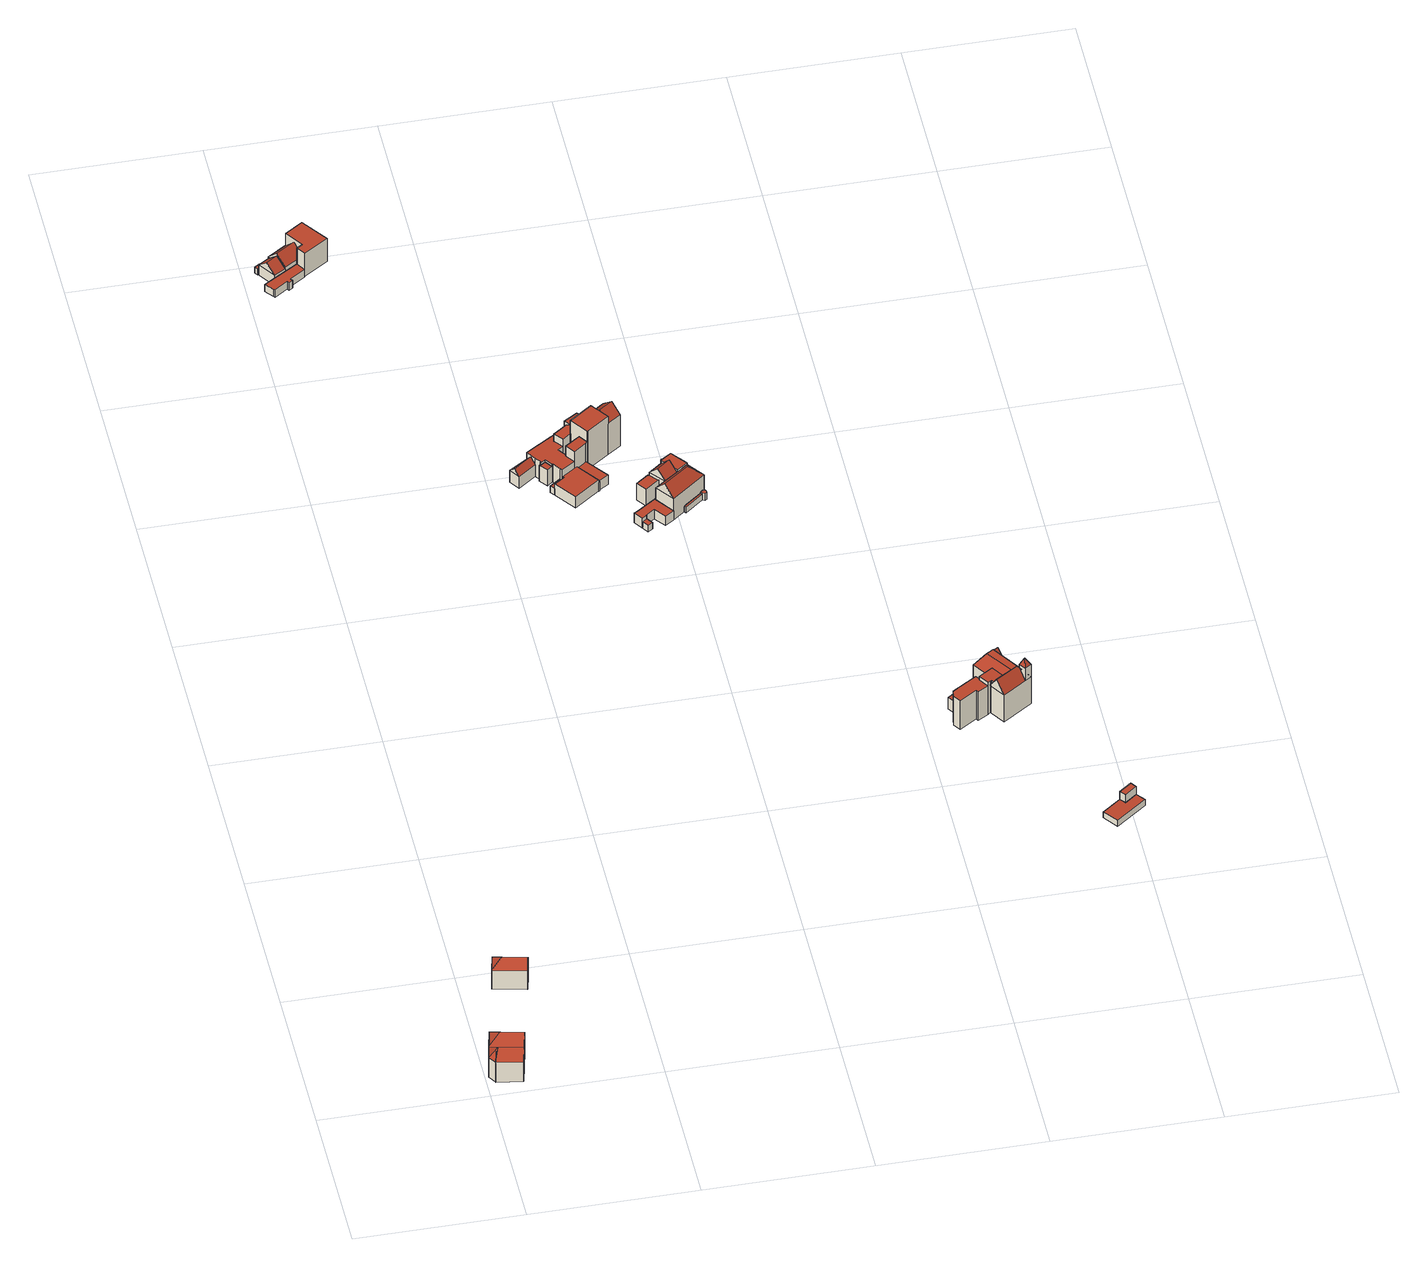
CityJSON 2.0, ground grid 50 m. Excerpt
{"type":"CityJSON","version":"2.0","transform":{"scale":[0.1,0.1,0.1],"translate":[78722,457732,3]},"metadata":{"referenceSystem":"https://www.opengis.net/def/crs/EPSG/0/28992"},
"CityObjects":{
"building1":{"type":"Building","children":["building1-1","building1-2"]},
"building1-1":{"type":"BuildingPart","attributes":{"RelativeEavesHeight":7.46,"AbsoluteEavesHeight":14.01,"RelativeRidgeHeight":10.33,"AbsoluteRidgeHeight":16.88,"roofType":"1130"},"parents":["building1"],"geometry":[{"type":"Solid","lod":"2","boundaries":[[[[0,1,2,3]],[[1,4,5,2]],[[4,6,7,5]],[[6,0,3,7]],[[4,1,8]],[[0,6,9]],[[1,0,9,8]],[[6,4,8,9]],[[3,2,5,7]]]],"semantics":{"surfaces":[{"type":"WallSurface"},{"type":"RoofSurface","Slope":12.18,"Direction":284.38},{"type":"RoofSurface","Slope":46.91,"Direction":190.62},{"type":"RoofSurface","Slope":47.16,"Direction":12.18},{"type":"GroundSurface"}],"values":[[0,0,0,0,1,0,2,3,4]]}}]},
"building1-2":{"type":"BuildingPart","attributes":{"RelativeEavesHeight":7.46,"AbsoluteEavesHeight":14.01,"RelativeRidgeHeight":10.32,"AbsoluteRidgeHeight":16.88,"roofType":"1120"},"parents":["building1"],"geometry":[{"type":"Solid","lod":"2","boundaries":[[[[1,10,11,12]],[[10,13,14,11]],[[13,4,15,14]],[[4,1,12,15]],[[10,1,8]],[[13,10,8]],[[4,13,8]],[[1,4,8]],[[12,11,14,15]]]],"semantics":{"surfaces":[{"type":"WallSurface"},{"type":"RoofSurface","Slope":44.11,"Direction":236.76},{"type":"RoofSurface","Slope":43.98,"Direction":283.7},{"type":"RoofSurface","Slope":48.09,"Direction":12.99},{"type":"RoofSurface","Slope":-12.18,"Direction":104.39},{"type":"GroundSurface"}],"values":[[0,0,0,0,1,2,3,4,5]]}}]},
"building2":{"type":"Building","attributes":{"RelativeEavesHeight":7.62,"AbsoluteEavesHeight":14.01,"RelativeRidgeHeight":10.49,"AbsoluteRidgeHeight":16.88,"roofType":"1130"},"geometry":[{"type":"Solid","lod":"2","boundaries":[[[[6,13,16,17]],[[13,18,19,16]],[[18,20,21,19]],[[20,6,17,21]],[[18,13,22]],[[6,20,23]],[[13,6,23,22]],[[20,18,22,23]],[[17,16,19,21]]]],"semantics":{"surfaces":[{"type":"WallSurface"},{"type":"RoofSurface","Slope":47.84,"Direction":282.99},{"type":"RoofSurface","Slope":47.84,"Direction":192.99},{"type":"RoofSurface","Slope":47.84,"Direction":12.99},{"type":"GroundSurface"}],"values":[[0,0,0,0,1,0,2,3,4]]}}]},
"building3":{"type":"Building","attributes":{"RelativeEavesHeight":7.11,"AbsoluteEavesHeight":13.44,"RelativeRidgeHeight":9.76,"AbsoluteRidgeHeight":16.09,"roofType":"1130"},"geometry":[{"type":"Solid","lod":"2","boundaries":[[[[24,25,26,27]],[[25,28,29,26]],[[28,30,31,29]],[[30,24,27,31]],[[28,25,32]],[[24,30,33]],[[25,24,33,32]],[[30,28,32,33]],[[27,26,29,31]]]],"semantics":{"surfaces":[{"type":"WallSurface"},{"type":"RoofSurface","Slope":46.06,"Direction":282.99},{"type":"RoofSurface","Slope":46.05,"Direction":193.01},{"type":"RoofSurface","Slope":46.05,"Direction":13.07},{"type":"GroundSurface"}],"values":[[0,0,0,0,1,0,2,3,4]]}}]},
"building4":{"type":"Building","children":["building4-1","building4-2","building4-3","building4-4","building4-5"]},
"building4-1":{"type":"BuildingPart","attributes":{"RelativeEavesHeight":8.69,"AbsoluteEavesHeight":11.76,"RelativeRidgeHeight":8.69,"AbsoluteRidgeHeight":11.76,"roofType":"1000"},"parents":["building4"],"geometry":[{"type":"Solid","lod":"2","boundaries":[[[[34,35,36,37]],[[35,38,39,36]],[[38,40,41,39]],[[40,42,43,41]],[[42,44,45,43]],[[44,34,37,45]],[[44,42,40,38,35,34]],[[37,36,39,41,43,45]]]],"semantics":{"surfaces":[{"type":"WallSurface"},{"type":"RoofSurface","Slope":90,"Direction":272.01},{"type":"GroundSurface"}],"values":[[0,0,0,0,0,0,1,2]]}}]},
"building4-2":{"type":"BuildingPart","attributes":{"RelativeEavesHeight":2.76,"AbsoluteEavesHeight":5.76,"RelativeRidgeHeight":2.76,"AbsoluteRidgeHeight":5.76,"roofType":"1000"},"parents":["building4"],"geometry":[{"type":"Solid","lod":"2","boundaries":[[[[46,47,48,49]],[[47,50,51,48]],[[50,52,53,51]],[[52,54,55,53]],[[54,56,57,55]],[[56,58,59,57]],[[58,60,61,59]],[[60,62,63,61]],[[62,64,65,63]],[[64,46,49,65]],[[64,62,60,58,56,54,52,50,47,46]],[[49,48,51,53,55,57,59,61,63,65]]]],"semantics":{"surfaces":[{"type":"WallSurface"},{"type":"RoofSurface","Slope":90,"Direction":168.63},{"type":"GroundSurface"}],"values":[[0,0,0,0,0,0,0,0,0,0,1,2]]}}]},
"building4-3":{"type":"BuildingPart","attributes":{"RelativeEavesHeight":3.76,"AbsoluteEavesHeight":6.76,"RelativeRidgeHeight":6.65,"AbsoluteRidgeHeight":9.65,"roofType":"1030"},"parents":["building4"],"geometry":[{"type":"Solid","lod":"2","boundaries":[[[[66,67,65,68]],[[67,69,70,65]],[[69,71,72,70]],[[71,66,68,72]],[[69,67,73]],[[66,71,74]],[[67,66,74,73]],[[71,69,73,74]],[[68,65,70,72]]]],"semantics":{"surfaces":[{"type":"WallSurface"},{"type":"RoofSurface","Slope":47.6,"Direction":148.15},{"type":"RoofSurface","Slope":47.63,"Direction":327.04},{"type":"GroundSurface"}],"values":[[0,0,0,0,0,0,1,2,3]]}}]},
"building4-4":{"type":"BuildingPart","attributes":{"RelativeEavesHeight":4.23,"AbsoluteEavesHeight":7.26,"RelativeRidgeHeight":7.7,"AbsoluteRidgeHeight":10.73,"roofType":"1030"},"parents":["building4"],"geometry":[{"type":"Solid","lod":"2","boundaries":[[[[75,76,77,72]],[[76,78,79,77]],[[78,80,68,79]],[[80,75,72,68]],[[78,76,81]],[[75,80,82]],[[76,75,82,81]],[[80,78,81,82]],[[72,77,79,68]]]],"semantics":{"surfaces":[{"type":"WallSurface"},{"type":"RoofSurface","Slope":43.28,"Direction":327.02},{"type":"RoofSurface","Slope":43.26,"Direction":148.12},{"type":"GroundSurface"}],"values":[[0,0,0,0,0,0,1,2,3]]}}]},
"building4-5":{"type":"BuildingPart","attributes":{"RelativeEavesHeight":2.37,"AbsoluteEavesHeight":5.44,"RelativeRidgeHeight":2.37,"AbsoluteRidgeHeight":5.44,"roofType":"1000"},"parents":["building4"],"geometry":[{"type":"Solid","lod":"2","boundaries":[[[[83,84,85,86]],[[84,87,88,85]],[[87,89,90,88]],[[89,91,92,90]],[[91,83,86,92]],[[91,89,87,84,83]],[[86,85,88,90,92]]]],"semantics":{"surfaces":[{"type":"WallSurface"},{"type":"RoofSurface","Slope":90,"Direction":287.16},{"type":"GroundSurface"}],"values":[[0,0,0,0,0,1,2]]}}]},
"building5":{"type":"Building","children":["building5-1","building5-2","building5-3","building5-4","building5-5","building5-6","building5-7","building5-8","building5-9","building5-10","building5-11","building5-12"]},
"building5-1":{"type":"BuildingPart","attributes":{"RelativeEavesHeight":7.1,"AbsoluteEavesHeight":10.52,"RelativeRidgeHeight":9.72,"AbsoluteRidgeHeight":13.14,"roofType":"1130"},"parents":["building5"],"geometry":[{"type":"Solid","lod":"2","boundaries":[[[[93,94,95,96]],[[94,97,98,95]],[[97,99,100,98]],[[99,93,96,100]],[[97,94,101]],[[93,99,102]],[[94,93,102,101]],[[99,97,101,102]],[[96,95,98,100]]]],"semantics":{"surfaces":[{"type":"WallSurface"},{"type":"RoofSurface","Slope":38.98,"Direction":56.83},{"type":"RoofSurface","Slope":39.27,"Direction":327.24},{"type":"RoofSurface","Slope":39.27,"Direction":144.82},{"type":"GroundSurface"}],"values":[[0,0,0,0,1,0,2,3,4]]}}]},
"building5-2":{"type":"BuildingPart","attributes":{"RelativeEavesHeight":10.49,"AbsoluteEavesHeight":14.02,"RelativeRidgeHeight":10.49,"AbsoluteRidgeHeight":14.02,"roofType":"1000"},"parents":["building5"],"geometry":[{"type":"Solid","lod":"2","boundaries":[[[[103,104,105,106]],[[104,107,108,105]],[[107,109,110,108]],[[109,111,112,110]],[[111,103,106,112]],[[111,109,107,104,103]],[[106,105,108,110,112]]]],"semantics":{"surfaces":[{"type":"WallSurface"},{"type":"RoofSurface","Slope":90,"Direction":284.04},{"type":"GroundSurface"}],"values":[[0,0,0,0,0,1,2]]}}]},
"building5-3":{"type":"BuildingPart","attributes":{"RelativeEavesHeight":4.37,"AbsoluteEavesHeight":7.76,"RelativeRidgeHeight":6.28,"AbsoluteRidgeHeight":9.67,"roofType":"1030"},"parents":["building5"],"geometry":[{"type":"Solid","lod":"2","boundaries":[[[[113,114,115,116]],[[114,117,118,115]],[[117,119,120,118]],[[119,113,116,120]],[[117,114,121]],[[113,119,122]],[[114,113,122,121]],[[119,117,121,122]],[[116,115,118,120]]]],"semantics":{"surfaces":[{"type":"WallSurface"},{"type":"RoofSurface","Slope":42.92,"Direction":144.45},{"type":"RoofSurface","Slope":42.93,"Direction":324.88},{"type":"GroundSurface"}],"values":[[0,0,0,0,0,0,1,2,3]]}}]},
"building5-4":{"type":"BuildingPart","attributes":{"RelativeEavesHeight":9.47,"AbsoluteEavesHeight":12.92,"RelativeRidgeHeight":9.47,"AbsoluteRidgeHeight":12.92,"roofType":"1000"},"parents":["building5"],"geometry":[{"type":"Solid","lod":"2","boundaries":[[[[123,124,100,96]],[[124,125,126,100]],[[125,127,128,126]],[[127,129,130,128]],[[129,131,132,130]],[[131,133,134,132]],[[133,135,136,134]],[[135,123,96,136]],[[135,133,131,129,127,125,124,123]],[[96,100,126,128,130,132,134,136]]]],"semantics":{"surfaces":[{"type":"WallSurface"},{"type":"RoofSurface","Slope":90,"Direction":0},{"type":"GroundSurface"}],"values":[[0,0,0,0,0,0,0,0,1,2]]}}]},
"building5-5":{"type":"BuildingPart","attributes":{"RelativeEavesHeight":3.44,"AbsoluteEavesHeight":6.92,"RelativeRidgeHeight":3.44,"AbsoluteRidgeHeight":6.92,"roofType":"1000"},"parents":["building5"],"geometry":[{"type":"Solid","lod":"2","boundaries":[[[[137,138,139,140]],[[138,141,142,139]],[[141,143,112,142]],[[143,144,145,112]],[[144,137,140,145]],[[144,143,141,138,137]],[[140,139,142,112,145]]]],"semantics":{"surfaces":[{"type":"WallSurface"},{"type":"RoofSurface","Slope":90,"Direction":104.04},{"type":"GroundSurface"}],"values":[[0,0,0,0,0,1,2]]}}]},
"building5-6":{"type":"BuildingPart","attributes":{"RelativeEavesHeight":6.03,"AbsoluteEavesHeight":9.52,"RelativeRidgeHeight":6.03,"AbsoluteRidgeHeight":9.52,"roofType":"1000"},"parents":["building5"],"geometry":[{"type":"Solid","lod":"2","boundaries":[[[[146,147,148,149]],[[147,150,151,148]],[[150,152,153,151]],[[152,154,155,153]],[[154,156,157,155]],[[156,146,149,157]],[[156,154,152,150,147,146]],[[149,148,151,153,155,157]]]],"semantics":{"surfaces":[{"type":"WallSurface"},{"type":"RoofSurface","Slope":90,"Direction":0},{"type":"GroundSurface"}],"values":[[0,0,0,0,0,0,1,2]]}}]},
"building5-7":{"type":"BuildingPart","attributes":{"RelativeEavesHeight":6.92,"AbsoluteEavesHeight":10.32,"RelativeRidgeHeight":6.92,"AbsoluteRidgeHeight":10.32,"roofType":"1000"},"parents":["building5"],"geometry":[{"type":"Solid","lod":"2","boundaries":[[[[158,159,160,161]],[[159,162,163,160]],[[162,164,165,163]],[[164,166,167,165]],[[166,168,169,167]],[[168,170,171,169]],[[170,172,116,171]],[[172,173,120,116]],[[173,174,136,120]],[[174,175,134,136]],[[175,176,132,134]],[[176,177,130,132]],[[177,178,128,130]],[[178,179,180,128]],[[179,181,182,180]],[[181,183,184,182]],[[183,185,186,184]],[[185,187,188,186]],[[187,158,161,188]],[[187,185,183,181,179,178,177,176,175,174,173,172,170,168,166,164,162,159,158]],[[161,160,163,165,167,169,171,116,120,136,134,132,130,128,180,182,184,186,188]]]],"semantics":{"surfaces":[{"type":"WallSurface"},{"type":"RoofSurface","Slope":90,"Direction":180},{"type":"GroundSurface"}],"values":[[0,0,0,0,0,0,0,0,0,0,0,0,0,0,0,0,0,0,0,1,2]]}}]},
"building5-8":{"type":"BuildingPart","attributes":{"RelativeEavesHeight":3.52,"AbsoluteEavesHeight":7.12,"RelativeRidgeHeight":3.52,"AbsoluteRidgeHeight":7.12,"roofType":"1000"},"parents":["building5"],"geometry":[{"type":"Solid","lod":"2","boundaries":[[[[189,190,191,192]],[[190,193,194,191]],[[193,195,196,194]],[[195,197,198,196]],[[197,199,200,198]],[[199,189,192,200]],[[199,197,195,193,190,189]],[[192,191,194,196,198,200]]]],"semantics":{"surfaces":[{"type":"WallSurface"},{"type":"RoofSurface","Slope":90,"Direction":0},{"type":"GroundSurface"}],"values":[[0,0,0,0,0,0,1,2]]}}]},
"building5-9":{"type":"BuildingPart","attributes":{"RelativeEavesHeight":2.51,"AbsoluteEavesHeight":6.22,"RelativeRidgeHeight":2.51,"AbsoluteRidgeHeight":6.22,"roofType":"1000"},"parents":["building5"],"geometry":[{"type":"Solid","lod":"2","boundaries":[[[[201,202,203,204]],[[202,205,206,203]],[[205,207,208,206]],[[207,209,210,208]],[[209,201,204,210]],[[209,207,205,202,201]],[[204,203,206,208,210]]]],"semantics":{"surfaces":[{"type":"WallSurface"},{"type":"RoofSurface","Slope":90,"Direction":97.12},{"type":"GroundSurface"}],"values":[[0,0,0,0,0,1,2]]}}]},
"building5-10":{"type":"BuildingPart","attributes":{"RelativeEavesHeight":4.26,"AbsoluteEavesHeight":7.92,"RelativeRidgeHeight":4.26,"AbsoluteRidgeHeight":7.92,"roofType":"1000"},"parents":["building5"],"geometry":[{"type":"Solid","lod":"2","boundaries":[[[[211,212,206,208]],[[212,213,214,206]],[[213,215,216,214]],[[215,217,218,216]],[[217,219,220,218]],[[219,221,210,220]],[[221,211,208,210]],[[221,219,217,215,213,212,211]],[[208,206,214,216,218,220,210]]]],"semantics":{"surfaces":[{"type":"WallSurface"},{"type":"RoofSurface","Slope":90,"Direction":180},{"type":"GroundSurface"}],"values":[[0,0,0,0,0,0,0,1,2]]}}]},
"building5-11":{"type":"BuildingPart","attributes":{"RelativeEavesHeight":11.8,"AbsoluteEavesHeight":15.22,"RelativeRidgeHeight":14.88,"AbsoluteRidgeHeight":18.3,"roofType":"1030"},"parents":["building5"],"geometry":[{"type":"Solid","lod":"2","boundaries":[[[[222,223,224,225]],[[223,226,227,224]],[[226,228,98,227]],[[228,222,225,98]],[[226,223,229]],[[222,228,230]],[[223,222,230,229]],[[228,226,229,230]],[[225,224,227,98]]]],"semantics":{"surfaces":[{"type":"WallSurface"},{"type":"RoofSurface","Slope":47.71,"Direction":144.95},{"type":"RoofSurface","Slope":47.7,"Direction":324.32},{"type":"GroundSurface"}],"values":[[0,0,0,0,0,0,1,2,3]]}}]},
"building5-12":{"type":"BuildingPart","attributes":{"RelativeEavesHeight":14.47,"AbsoluteEavesHeight":17.92,"RelativeRidgeHeight":14.47,"AbsoluteRidgeHeight":17.92,"roofType":"1000"},"parents":["building5"],"geometry":[{"type":"Solid","lod":"2","boundaries":[[[[231,232,233,224]],[[232,234,235,233]],[[234,236,126,235]],[[236,237,227,126]],[[237,231,224,227]],[[237,236,234,232,231]],[[224,233,235,126,227]]]],"semantics":{"surfaces":[{"type":"WallSurface"},{"type":"RoofSurface","Slope":90,"Direction":0},{"type":"GroundSurface"}],"values":[[0,0,0,0,0,1,2]]}}]},
"building6":{"type":"Building","children":["building6-1","building6-2","building6-3","building6-4","building6-5"]},
"building6-1":{"type":"BuildingPart","attributes":{"RelativeEavesHeight":3.48,"AbsoluteEavesHeight":6.88,"RelativeRidgeHeight":3.48,"AbsoluteRidgeHeight":6.88,"roofType":"1000"},"parents":["building6"],"geometry":[{"type":"Solid","lod":"2","boundaries":[[[[238,239,240,241]],[[239,242,243,240]],[[242,244,245,243]],[[244,246,247,245]],[[246,248,249,247]],[[248,250,251,249]],[[250,252,253,251]],[[252,254,255,253]],[[254,256,257,255]],[[256,258,259,257]],[[258,260,261,259]],[[260,262,263,261]],[[262,238,241,263]],[[262,260,258,256,254,252,250,248,246,244,242,239,238]],[[241,240,243,245,247,249,251,253,255,257,259,261,263]]]],"semantics":{"surfaces":[{"type":"WallSurface"},{"type":"RoofSurface","Slope":90,"Direction":0},{"type":"GroundSurface"}],"values":[[0,0,0,0,0,0,0,0,0,0,0,0,0,1,2]]}}]},
"building6-2":{"type":"BuildingPart","attributes":{"RelativeEavesHeight":2.38,"AbsoluteEavesHeight":5.78,"RelativeRidgeHeight":2.38,"AbsoluteRidgeHeight":5.78,"roofType":"1000"},"parents":["building6"],"geometry":[{"type":"Solid","lod":"2","boundaries":[[[[264,265,266,261]],[[265,267,268,266]],[[267,269,263,268]],[[269,264,261,263]],[[269,267,265,264]],[[261,266,268,263]]]],"semantics":{"surfaces":[{"type":"WallSurface"},{"type":"RoofSurface","Slope":90,"Direction":0},{"type":"GroundSurface"}],"values":[[0,0,0,0,1,2]]}}]},
"building6-3":{"type":"BuildingPart","attributes":{"RelativeEavesHeight":8.04,"AbsoluteEavesHeight":11.45,"RelativeRidgeHeight":11.52,"AbsoluteRidgeHeight":14.92,"roofType":"1130"},"parents":["building6"],"geometry":[{"type":"Solid","lod":"2","boundaries":[[[[270,271,272,251]],[[271,273,274,272]],[[273,275,253,274]],[[275,270,251,253]],[[273,271,276]],[[270,275,277]],[[271,270,277,276]],[[275,273,276,277]],[[251,272,274,253]]]],"semantics":{"surfaces":[{"type":"WallSurface"},{"type":"RoofSurface","Slope":42.42,"Direction":53.15},{"type":"RoofSurface","Slope":43.94,"Direction":323.88},{"type":"RoofSurface","Slope":43.93,"Direction":142.44},{"type":"GroundSurface"}],"values":[[0,0,0,0,1,0,2,3,4]]}}]},
"building6-4":{"type":"BuildingPart","attributes":{"RelativeEavesHeight":2.74,"AbsoluteEavesHeight":6.13,"RelativeRidgeHeight":2.74,"AbsoluteRidgeHeight":6.13,"roofType":"1000"},"parents":["building6"],"geometry":[{"type":"Solid","lod":"2","boundaries":[[[[278,279,280,281]],[[279,282,283,280]],[[282,284,285,283]],[[284,286,287,285]],[[286,288,289,287]],[[288,290,291,289]],[[290,278,281,291]],[[290,288,286,284,282,279,278]],[[281,280,283,285,287,289,291]]]],"semantics":{"surfaces":[{"type":"WallSurface"},{"type":"RoofSurface","Slope":90,"Direction":0},{"type":"GroundSurface"}],"values":[[0,0,0,0,0,0,0,1,2]]}}]},
"building6-5":{"type":"BuildingPart","attributes":{"RelativeEavesHeight":2.23,"AbsoluteEavesHeight":5.63,"RelativeRidgeHeight":2.23,"AbsoluteRidgeHeight":5.63,"roofType":"1000"},"parents":["building6"],"geometry":[{"type":"Solid","lod":"2","boundaries":[[[[292,293,294,289]],[[293,295,296,294]],[[295,297,291,296]],[[297,292,289,291]],[[297,295,293,292]],[[289,294,296,291]]]],"semantics":{"surfaces":[{"type":"WallSurface"},{"type":"RoofSurface","Slope":90,"Direction":0},{"type":"GroundSurface"}],"values":[[0,0,0,0,1,2]]}}]},
"building7":{"type":"Building","children":["building7-1","building7-2","building7-3"]},
"building7-1":{"type":"BuildingPart","attributes":{"RelativeEavesHeight":8.55,"AbsoluteEavesHeight":11.97,"RelativeRidgeHeight":8.55,"AbsoluteRidgeHeight":11.97,"roofType":"1000"},"parents":["building7"],"geometry":[{"type":"Solid","lod":"2","boundaries":[[[[298,299,300,301]],[[299,302,303,300]],[[302,304,305,303]],[[304,306,307,305]],[[306,308,309,307]],[[308,310,272,309]],[[310,311,312,272]],[[311,298,301,312]],[[311,310,308,306,304,302,299,298]],[[301,300,303,305,307,309,272,312]]]],"semantics":{"surfaces":[{"type":"WallSurface"},{"type":"RoofSurface","Slope":90,"Direction":0},{"type":"GroundSurface"}],"values":[[0,0,0,0,0,0,0,0,1,2]]}}]},
"building7-2":{"type":"BuildingPart","attributes":{"RelativeEavesHeight":7.11,"AbsoluteEavesHeight":10.57,"RelativeRidgeHeight":10.36,"AbsoluteRidgeHeight":13.83,"roofType":"1030"},"parents":["building7"],"geometry":[{"type":"Solid","lod":"2","boundaries":[[[[313,314,315,316]],[[314,317,318,315]],[[317,319,320,318]],[[319,313,316,320]],[[317,314,321]],[[313,319,322]],[[314,313,322,321]],[[319,317,321,322]],[[316,315,318,320]]]],"semantics":{"surfaces":[{"type":"WallSurface"},{"type":"RoofSurface","Slope":43.67,"Direction":143.97},{"type":"RoofSurface","Slope":43.69,"Direction":323.07},{"type":"GroundSurface"}],"values":[[0,0,0,0,0,0,1,2,3]]}}]},
"building7-3":{"type":"BuildingPart","attributes":{"RelativeEavesHeight":6.15,"AbsoluteEavesHeight":9.67,"RelativeRidgeHeight":6.15,"AbsoluteRidgeHeight":9.67,"roofType":"1000"},"parents":["building7"],"geometry":[{"type":"Solid","lod":"2","boundaries":[[[[323,324,325,326]],[[324,327,328,325]],[[327,329,330,328]],[[329,331,332,330]],[[331,333,334,332]],[[333,335,318,334]],[[335,323,326,318]],[[335,333,331,329,327,324,323]],[[326,325,328,330,332,334,318]]]],"semantics":{"surfaces":[{"type":"WallSurface"},{"type":"RoofSurface","Slope":90,"Direction":288.94},{"type":"GroundSurface"}],"values":[[0,0,0,0,0,0,0,1,2]]}}]},
"building8":{"type":"Building","children":["building8-1","building8-2","building8-3","building8-4","building8-5","building8-6","building8-7"]},
"building8-1":{"type":"BuildingPart","attributes":{"RelativeEavesHeight":10.16,"AbsoluteEavesHeight":13.62,"RelativeRidgeHeight":12.77,"AbsoluteRidgeHeight":16.23,"roofType":"1130"},"parents":["building8"],"geometry":[{"type":"Solid","lod":"2","boundaries":[[[[336,337,338,339]],[[337,340,341,338]],[[340,342,343,341]],[[342,336,339,343]],[[340,337,344]],[[336,342,345]],[[337,336,345,344]],[[342,340,344,345]],[[339,338,341,343]]]],"semantics":{"surfaces":[{"type":"WallSurface"},{"type":"RoofSurface","Slope":-35.52,"Direction":236.95},{"type":"RoofSurface","Slope":35.71,"Direction":146.05},{"type":"RoofSurface","Slope":35.72,"Direction":325.98},{"type":"GroundSurface"}],"values":[[0,0,0,0,1,0,2,3,4]]}}]},
"building8-2":{"type":"BuildingPart","attributes":{"RelativeEavesHeight":12.05,"AbsoluteEavesHeight":15.6,"RelativeRidgeHeight":12.05,"AbsoluteRidgeHeight":15.6,"roofType":"1000"},"parents":["building8"],"geometry":[{"type":"Solid","lod":"2","boundaries":[[[[346,347,348,349]],[[347,350,351,348]],[[350,352,353,351]],[[352,354,355,353]],[[354,356,357,355]],[[356,358,359,357]],[[358,346,349,359]],[[358,356,354,352,350,347,346]],[[349,348,351,353,355,357,359]]]],"semantics":{"surfaces":[{"type":"WallSurface"},{"type":"RoofSurface","Slope":90,"Direction":0},{"type":"GroundSurface"}],"values":[[0,0,0,0,0,0,0,1,2]]}}]},
"building8-3":{"type":"BuildingPart","attributes":{"RelativeEavesHeight":10.89,"AbsoluteEavesHeight":14.44,"RelativeRidgeHeight":10.89,"AbsoluteRidgeHeight":14.44,"roofType":"1000"},"parents":["building8"],"geometry":[{"type":"Solid","lod":"2","boundaries":[[[[360,361,362,363]],[[361,364,365,362]],[[364,366,367,365]],[[366,368,369,367]],[[368,370,371,369]],[[370,372,373,371]],[[372,374,375,373]],[[374,376,377,375]],[[376,378,379,377]],[[378,360,363,379]],[[378,376,374,372,370,368,366,364,361,360]],[[363,362,365,367,369,371,373,375,377,379]]]],"semantics":{"surfaces":[{"type":"WallSurface"},{"type":"RoofSurface","Slope":90,"Direction":0},{"type":"GroundSurface"}],"values":[[0,0,0,0,0,0,0,0,0,0,1,2]]}}]},
"building8-4":{"type":"BuildingPart","attributes":{"RelativeEavesHeight":4.49,"AbsoluteEavesHeight":7.98,"RelativeRidgeHeight":4.49,"AbsoluteRidgeHeight":7.98,"roofType":"1000"},"parents":["building8"],"geometry":[{"type":"Solid","lod":"2","boundaries":[[[[380,381,382,383]],[[381,384,363,382]],[[384,385,379,363]],[[385,386,377,379]],[[386,387,388,377]],[[387,380,383,388]],[[387,386,385,384,381,380]],[[383,382,363,379,377,388]]]],"semantics":{"surfaces":[{"type":"WallSurface"},{"type":"RoofSurface","Slope":90,"Direction":0},{"type":"GroundSurface"}],"values":[[0,0,0,0,0,0,1,2]]}}]},
"building8-5":{"type":"BuildingPart","attributes":{"RelativeEavesHeight":10.12,"AbsoluteEavesHeight":13.62,"RelativeRidgeHeight":14.43,"AbsoluteRidgeHeight":17.93,"roofType":"1130"},"parents":["building8"],"geometry":[{"type":"Solid","lod":"2","boundaries":[[[[389,390,391,392]],[[390,393,394,391]],[[393,395,396,394]],[[395,389,392,396]],[[393,390,397]],[[389,395,398]],[[390,389,398,397]],[[395,393,397,398]],[[392,391,394,396]]]],"semantics":{"surfaces":[{"type":"WallSurface"},{"type":"RoofSurface","Slope":32.89,"Direction":56.95},{"type":"RoofSurface","Slope":34.63,"Direction":327.34},{"type":"RoofSurface","Slope":33.28,"Direction":146.9},{"type":"GroundSurface"}],"values":[[0,0,0,0,1,0,2,3,4]]}}]},
"building8-6":{"type":"BuildingPart","attributes":{"RelativeEavesHeight":10.16,"AbsoluteEavesHeight":13.62,"RelativeRidgeHeight":14.46,"AbsoluteRidgeHeight":17.93,"roofType":"1040"},"parents":["building8"],"geometry":[{"type":"Solid","lod":"2","boundaries":[[[[399,400,383,401]],[[400,340,341,383]],[[340,390,391,341]],[[390,399,401,391]],[[400,399,402,403]],[[340,400,403,404]],[[390,340,404,397]],[[399,390,397,402]],[[404,403,402,397]],[[401,383,341,391]]]],"semantics":{"surfaces":[{"type":"WallSurface"},{"type":"RoofSurface","Slope":33.45,"Direction":236.72},{"type":"RoofSurface","Slope":33.03,"Direction":325.56},{"type":"RoofSurface","Slope":33.07,"Direction":56.86},{"type":"RoofSurface","Slope":-34.82,"Direction":147.23},{"type":"RoofSurface","Slope":90,"Direction":0},{"type":"GroundSurface"}],"values":[[0,0,0,0,1,2,3,4,5,6]]}}]},
"building8-7":{"type":"BuildingPart","attributes":{"RelativeEavesHeight":4.79,"AbsoluteEavesHeight":18.41,"RelativeRidgeHeight":7.15,"AbsoluteRidgeHeight":20.77,"roofType":"1120"},"parents":["building8"],"geometry":[{"type":"Solid","lod":"2","boundaries":[[[[405,406,407,408]],[[406,409,410,407]],[[409,411,393,410]],[[411,405,408,393]],[[406,405,412]],[[409,406,412]],[[411,409,412]],[[405,411,412]],[[408,407,410,393]]]],"semantics":{"surfaces":[{"type":"WallSurface"},{"type":"RoofSurface","Slope":26.91,"Direction":236.43},{"type":"RoofSurface","Slope":27.39,"Direction":325.76},{"type":"RoofSurface","Slope":26.11,"Direction":56.95},{"type":"RoofSurface","Slope":27.11,"Direction":146.34},{"type":"GroundSurface"}],"values":[[0,0,0,0,1,2,3,4,5]]}}]},
"building9":{"type":"Building","children":["building9-1","building9-2"]},
"building9-1":{"type":"BuildingPart","attributes":{"RelativeEavesHeight":2.16,"AbsoluteEavesHeight":7.29,"RelativeRidgeHeight":2.16,"AbsoluteRidgeHeight":7.29,"roofType":"1000"},"parents":["building9"],"geometry":[{"type":"Solid","lod":"2","boundaries":[[[[413,414,415,416]],[[414,417,418,415]],[[417,419,420,418]],[[419,421,422,420]],[[421,423,424,422]],[[423,413,416,424]],[[423,421,419,417,414,413]],[[416,415,418,420,422,424]]]],"semantics":{"surfaces":[{"type":"WallSurface"},{"type":"RoofSurface","Slope":90,"Direction":348.42},{"type":"GroundSurface"}],"values":[[0,0,0,0,0,0,1,2]]}}]},
"building9-2":{"type":"BuildingPart","attributes":{"RelativeEavesHeight":5.35,"AbsoluteEavesHeight":10.2,"RelativeRidgeHeight":5.35,"AbsoluteRidgeHeight":10.2,"roofType":"1000"},"parents":["building9"],"geometry":[{"type":"Solid","lod":"2","boundaries":[[[[425,426,427,428]],[[426,429,430,427]],[[429,431,432,430]],[[431,425,428,432]],[[431,429,426,425]],[[428,427,430,432]]]],"semantics":{"surfaces":[{"type":"WallSurface"},{"type":"RoofSurface","Slope":90,"Direction":0},{"type":"GroundSurface"}],"values":[[0,0,0,0,1,2]]}}]}
},
"vertices":[
[95,3,110],[18,16,110],[18,16,35],[95,3,35],[33,78,110],[33,78,35],[108,61,110],[108,61,35],[31,46,139],[102,32,139],
[2,40,110],[2,40,36],[18,16,36],[12,83,110],[12,83,36],[33,78,36],
[12,83,34],[108,61,34],[26,145,110],[26,145,34],[123,122,110],[123,122,34],[50,107,139],[116,92,139],
[183,377,104],[85,399,104],[85,399,33],[183,377,33],[97,453,104],[97,453,33],[196,430,104],[196,430,33],[118,420,131],[189,403,131],
[157,3457,88],[175,3468,88],[175,3468,1],[157,3457,1],[138,3523,88],[138,3523,1],[192,3559,88],[192,3559,1],[248,3479,88],[248,3479,1],[174,3430,88],[174,3430,1],
[157,3457,28],[174,3430,28],[174,3430,0],[157,3457,0],[127,3399,28],[127,3399,0],[131,3392,28],[131,3392,0],[120,3384,28],[120,3384,0],[116,3390,28],[116,3390,0],[75,3363,28],[75,3363,0],[72,3367,28],[72,3367,0],[52,3392,28],[52,3392,0],[84,3412,28],[84,3412,0],
[118,3433,38],[84,3412,38],[118,3433,0],[49,3464,38],[49,3464,0],[81,3485,38],[81,3485,0],[66,3438,66],[100,3459,66],
[81,3485,43],[138,3523,43],[138,3523,0],[175,3468,43],[175,3468,0],[118,3433,43],[157,3495,77],[100,3459,77],
[49,3464,24],[46,3463,24],[46,3463,1],[49,3464,1],[40,3473,24],[40,3473,1],[54,3482,24],[54,3482,1],[61,3472,24],[61,3472,1],
[786,2618,75],[839,2651,75],[839,2651,4],[786,2618,4],[861,2617,75],[861,2617,4],[811,2581,75],[811,2581,4],[833,2622,101],[799,2599,101],
[788,2483,110],[783,2478,110],[783,2478,5],[788,2483,5],[745,2450,110],[745,2450,5],[725,2478,110],[725,2478,5],[770,2510,110],[770,2510,5],
[640,2485,48],[586,2446,48],[586,2446,4],[640,2485,4],[565,2476,48],[565,2476,4],[621,2514,48],[621,2514,4],[575,2461,67],[630,2500,67],
[786,2618,99],[811,2581,99],[751,2537,99],[751,2537,4],[726,2518,99],[726,2518,4],[705,2545,99],[705,2545,4],[746,2575,99],[746,2575,4],[757,2575,99],[757,2575,4],[745,2592,99],[745,2592,4],
[710,2506,39],[726,2518,39],[726,2518,5],[710,2506,5],[751,2537,39],[751,2537,5],[770,2510,39],[728,2480,39],[728,2480,5],
[651,2463,65],[665,2473,65],[665,2473,5],[651,2463,5],[681,2451,65],[681,2451,5],[665,2439,65],[665,2439,5],[646,2463,65],[646,2463,5],[650,2465,65],[650,2465,5],
[698,2431,73],[683,2453,73],[683,2453,4],[698,2431,4],[681,2451,73],[681,2451,4],[665,2473,73],[665,2473,4],[651,2463,73],[651,2463,4],[650,2465,73],[650,2465,4],[653,2467,73],[653,2467,4],[640,2485,73],[621,2514,73],[745,2592,73],[757,2575,73],[746,2575,73],[705,2545,73],[726,2518,73],[710,2506,73],[710,2506,4],[728,2480,73],[728,2480,4],[725,2478,73],[725,2478,4],[745,2450,73],[745,2450,4],[704,2422,73],[704,2422,4],
[783,2478,41],[833,2410,41],[833,2410,6],[783,2478,6],[802,2390,41],[802,2390,6],[804,2388,41],[804,2388,6],[801,2386,41],[801,2386,6],[752,2455,41],[752,2455,6],
[666,2408,32],[698,2431,32],[698,2431,7],[666,2408,7],[704,2422,32],[704,2422,7],[708,2417,32],[708,2417,7],[676,2395,32],[676,2395,7],
[708,2417,49],[704,2422,49],[745,2450,49],[745,2450,7],[752,2455,49],[752,2455,7],[801,2386,49],[801,2386,7],[723,2331,49],[723,2331,7],[676,2395,49],
[899,2560,122],[859,2533,122],[859,2533,4],[899,2560,4],[820,2587,122],[820,2587,4],[861,2617,122],[840,2560,153],[880,2588,153],
[859,2533,149],[791,2485,149],[791,2485,4],[788,2483,149],[788,2483,4],[751,2537,149],[820,2587,149],
[873,2243,39],[885,2250,39],[885,2250,4],[873,2243,4],[953,2297,39],[953,2297,4],[950,2302,39],[950,2302,4],[965,2313,39],[965,2313,4],[971,2306,39],[971,2306,4],[943,2286,39],[943,2286,4],[984,2230,39],[984,2230,4],[957,2212,39],[957,2212,4],[931,2246,39],[931,2246,4],[904,2227,39],[904,2227,4],[905,2226,39],[905,2226,4],[891,2216,39],[891,2216,4],
[905,2226,28],[918,2206,28],[918,2206,4],[904,2196,28],[904,2196,4],[891,2216,28],
[943,2286,84],[1049,2362,84],[1049,2362,4],[1087,2311,84],[1087,2311,4],[984,2230,84],[1042,2317,119],[963,2258,119],
[1082,2306,31],[1089,2305,31],[1089,2305,4],[1082,2306,4],[1092,2301,31],[1092,2301,4],[1091,2294,31],[1091,2294,4],[1087,2291,31],[1087,2291,4],[1079,2294,31],[1079,2294,4],[1074,2300,31],[1074,2300,4],
[1079,2294,26],[1023,2251,26],[1023,2251,4],[1019,2257,26],[1019,2257,4],[1074,2300,26],
[980,2390,90],[983,2392,90],[983,2392,4],[980,2390,4],[983,2391,90],[983,2391,4],[1009,2409,90],[1009,2409,4],[1012,2411,90],[1012,2411,4],[1040,2374,90],[1040,2374,4],[1049,2362,90],[1018,2339,90],[1018,2339,4],
[1018,2339,76],[979,2312,76],[979,2312,5],[1018,2339,5],[940,2359,76],[940,2359,5],[980,2390,76],[980,2390,5],[960,2336,108],[999,2365,108],
[962,2333,67],[920,2302,67],[920,2302,5],[962,2333,5],[899,2331,67],[899,2331,5],[898,2332,67],[898,2332,5],[936,2360,67],[936,2360,5],[938,2358,67],[938,2358,5],[940,2359,67],
[1750,1379,106],[1749,1378,106],[1749,1378,5],[1750,1379,5],[1729,1409,106],[1729,1409,5],[1729,1410,106],[1729,1410,5],[1723,1383,132],[1740,1394,132],
[1665,1293,126],[1720,1328,126],[1720,1328,6],[1665,1293,6],[1754,1277,126],[1754,1277,6],[1709,1249,126],[1709,1249,6],[1696,1269,126],[1696,1269,6],[1694,1268,126],[1694,1268,6],[1685,1262,126],[1685,1262,6],
[1668,1294,114],[1665,1293,114],[1665,1293,5],[1668,1294,5],[1685,1262,114],[1685,1262,5],[1653,1242,114],[1653,1242,5],[1648,1250,114],[1648,1250,5],[1596,1217,114],[1596,1217,5],[1581,1239,114],[1581,1239,5],[1585,1260,114],[1585,1260,5],[1602,1272,114],[1602,1272,5],[1659,1308,114],[1659,1308,5],
[1663,1364,50],[1696,1313,50],[1696,1313,5],[1663,1364,5],[1668,1294,50],[1659,1308,50],[1602,1272,50],[1579,1306,50],[1579,1306,5],
[1691,1272,106],[1780,1330,106],[1780,1330,5],[1691,1272,5],[1812,1282,106],[1812,1282,5],[1723,1223,106],[1723,1223,5],[1773,1289,149],[1707,1247,149],
[1713,1286,106],[1663,1364,106],[1713,1286,5],[1754,1277,149],[1701,1357,149],[1721,1370,149],
[1792,1269,154],[1779,1289,154],[1779,1289,106],[1792,1269,106],[1798,1302,154],[1798,1302,106],[1812,1282,154],[1795,1286,178],
[2037,787,43],[1944,717,43],[1944,717,21],[2037,787,21],[1911,761,43],[1911,761,21],[1967,803,43],[1967,803,21],[1981,786,43],[1981,786,21],[2017,814,43],[2017,814,21],
[1981,786,72],[1967,803,72],[1967,803,18],[1981,786,18],[2005,831,72],[2005,831,18],[2017,814,72],[2017,814,18]
]}
